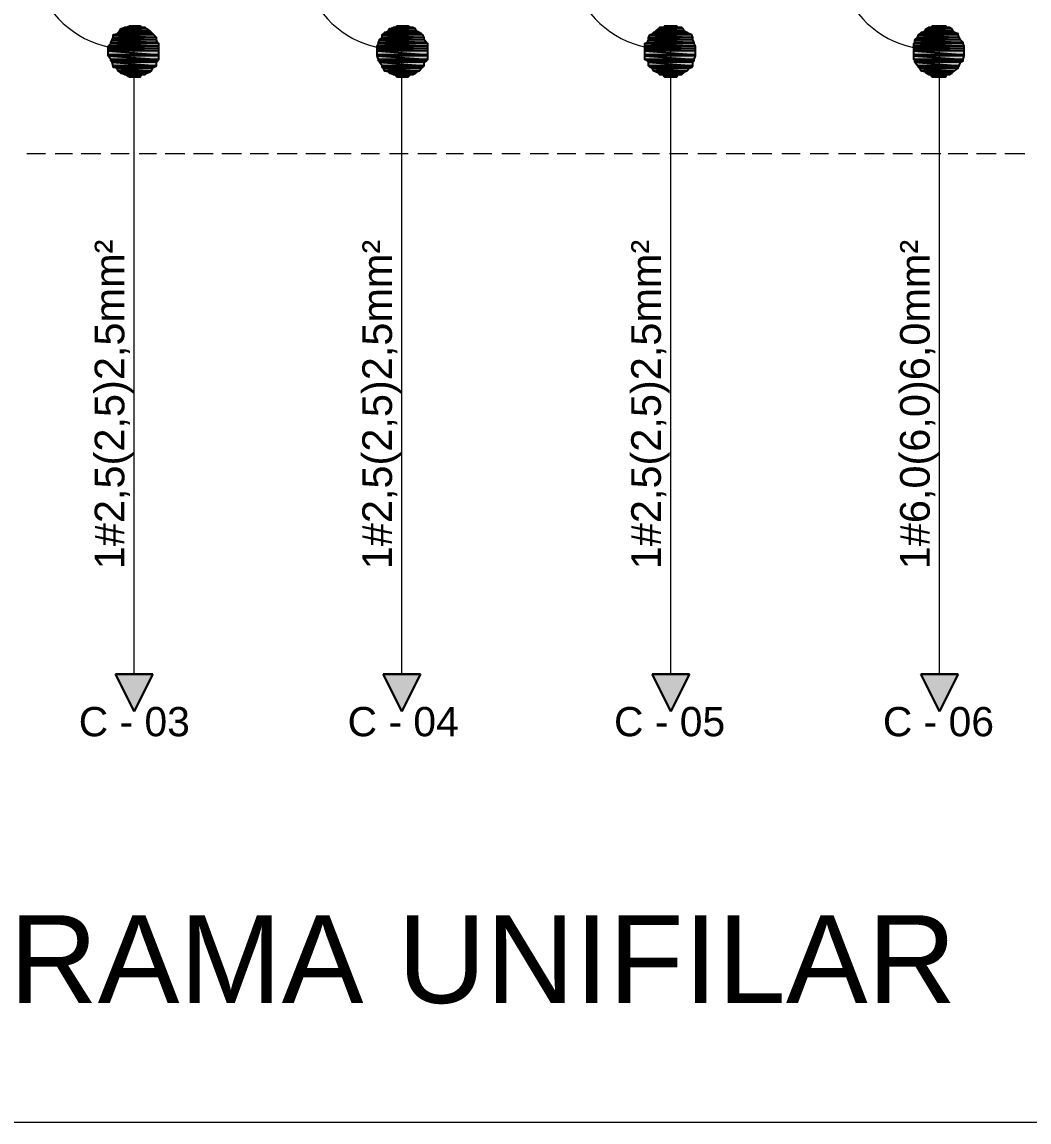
# Model space of a CAD drawing. Header units: millimetres. Extents: x 40 to 176, y -32 to 59.
# Drawn here: x 162.088 to 164.789, y 46.743 to 49.692 of the extents above; entities that cross this region are included whole.
import ezdxf

# ---------------------------------------------------------------- set-up
doc = ezdxf.new("R2010")
doc.units = ezdxf.units.MM
doc.layers.add('13 - Diagrama unifilar', color=7, linetype='Continuous', lineweight=30)
doc.styles.add('Arial0', font='arial.ttf', dxfattribs={"height": 3.14658})

msp = doc.modelspace()

# ---------------------------------------------------------------- hatches: boundary and pattern name
at = {"layer": '13 - Diagrama unifilar', "true_color": 0x000007}
h = msp.add_hatch(color=7, dxfattribs=at)
h.paths.add_polyline_path([(162.4355, 49.6636), (162.3462, 49.6636), (162.4388, 49.6603)])
h.paths.add_polyline_path([(162.3462, 49.6636), (162.4388, 49.6603), (162.3428, 49.6603)])
h = msp.add_hatch(color=7, dxfattribs=at)
h.paths.add_polyline_path([(162.4322, 49.6669), (162.3495, 49.6669), (162.4355, 49.6636)])
h.paths.add_polyline_path([(162.3495, 49.6669), (162.4355, 49.6636), (162.3462, 49.6636)])
h = msp.add_hatch(color=7, dxfattribs=at)
h.paths.add_polyline_path([(162.4222, 49.6735), (162.3528, 49.6735), (162.4322, 49.6669)])
h.paths.add_polyline_path([(162.3528, 49.6735), (162.4322, 49.6669), (162.3495, 49.6669)])
h = msp.add_hatch(color=7, dxfattribs=at)
h.paths.add_polyline_path([(162.4189, 49.6768), (162.3627, 49.6768), (162.4222, 49.6735)])
h.paths.add_polyline_path([(162.3627, 49.6768), (162.4222, 49.6735), (162.3528, 49.6735)])
h = msp.add_hatch(color=7, dxfattribs=at)
h.paths.add_polyline_path([(162.4057, 49.6801), (162.3759, 49.6801), (162.409, 49.6768)])
h.paths.add_polyline_path([(162.3759, 49.6801), (162.409, 49.6768), (162.366, 49.6768)])
h = msp.add_hatch(color=7, dxfattribs=at)
h.paths.add_polyline_path([(163.1533, 49.6636), (163.0607, 49.6636), (163.1599, 49.6603)])
h.paths.add_polyline_path([(163.0607, 49.6636), (163.1599, 49.6603), (163.0574, 49.6603)])
h = msp.add_hatch(color=7, dxfattribs=at)
h.paths.add_polyline_path([(163.1467, 49.6669), (163.0706, 49.6669), (163.1533, 49.6636)])
h.paths.add_polyline_path([(163.0706, 49.6669), (163.1533, 49.6636), (163.0607, 49.6636)])
h = msp.add_hatch(color=7, dxfattribs=at)
h.paths.add_polyline_path([(163.1434, 49.6735), (163.0739, 49.6735), (163.1467, 49.6669)])
h.paths.add_polyline_path([(163.0739, 49.6735), (163.1467, 49.6669), (163.0706, 49.6669)])
h = msp.add_hatch(color=7, dxfattribs=at)
h.paths.add_polyline_path([(163.1368, 49.6768), (163.0838, 49.6768), (163.1434, 49.6735)])
h.paths.add_polyline_path([(163.0838, 49.6768), (163.1434, 49.6735), (163.0739, 49.6735)])
h = msp.add_hatch(color=7, dxfattribs=at)
h.paths.add_polyline_path([(163.1235, 49.6801), (163.0938, 49.6801), (163.1301, 49.6768)])
h.paths.add_polyline_path([(163.0938, 49.6801), (163.1301, 49.6768), (163.0871, 49.6768)])
h = msp.add_hatch(color=7, dxfattribs=at)
h.paths.add_polyline_path([(163.8711, 49.6636), (163.7818, 49.6636), (163.8777, 49.6603)])
h.paths.add_polyline_path([(163.7818, 49.6636), (163.8777, 49.6603), (163.7785, 49.6603)])
h = msp.add_hatch(color=7, dxfattribs=at)
h.paths.add_polyline_path([(163.8645, 49.6669), (163.7884, 49.6669), (163.8711, 49.6636)])
h.paths.add_polyline_path([(163.7884, 49.6669), (163.8711, 49.6636), (163.7818, 49.6636)])
h = msp.add_hatch(color=7, dxfattribs=at)
h.paths.add_polyline_path([(163.8612, 49.6735), (163.795, 49.6735), (163.8645, 49.6669)])
h.paths.add_polyline_path([(163.795, 49.6735), (163.8645, 49.6669), (163.7884, 49.6669)])
h = msp.add_hatch(color=7, dxfattribs=at)
h.paths.add_polyline_path([(163.8579, 49.6768), (163.7984, 49.6768), (163.8612, 49.6735)])
h.paths.add_polyline_path([(163.7984, 49.6768), (163.8612, 49.6735), (163.795, 49.6735)])
h = msp.add_hatch(color=7, dxfattribs=at)
h.paths.add_polyline_path([(163.8447, 49.6801), (163.8116, 49.6801), (163.848, 49.6768)])
h.paths.add_polyline_path([(163.8116, 49.6801), (163.848, 49.6768), (163.8083, 49.6768)])
h = msp.add_hatch(color=7, dxfattribs=at)
h.paths.add_polyline_path([(164.589, 49.6636), (164.4996, 49.6636), (164.5989, 49.6603)])
h.paths.add_polyline_path([(164.4996, 49.6636), (164.5989, 49.6603), (164.4963, 49.6603)])
h = msp.add_hatch(color=7, dxfattribs=at)
h.paths.add_polyline_path([(164.5857, 49.6669), (164.5096, 49.6669), (164.589, 49.6636)])
h.paths.add_polyline_path([(164.5096, 49.6669), (164.589, 49.6636), (164.4996, 49.6636)])
h = msp.add_hatch(color=7, dxfattribs=at)
h.paths.add_polyline_path([(164.5823, 49.6735), (164.5129, 49.6735), (164.5857, 49.6669)])
h.paths.add_polyline_path([(164.5129, 49.6735), (164.5857, 49.6669), (164.5096, 49.6669)])
h = msp.add_hatch(color=7, dxfattribs=at)
h.paths.add_polyline_path([(164.5757, 49.6768), (164.5195, 49.6768), (164.5823, 49.6735)])
h.paths.add_polyline_path([(164.5195, 49.6768), (164.5823, 49.6735), (164.5129, 49.6735)])
h = msp.add_hatch(color=7, dxfattribs=at)
h.paths.add_polyline_path([(164.5658, 49.6801), (164.5294, 49.6801), (164.5691, 49.6768)])
h.paths.add_polyline_path([(164.5294, 49.6801), (164.5691, 49.6768), (164.5261, 49.6768)])
h = msp.add_hatch(color=7, dxfattribs=at)
h.paths.add_polyline_path([(162.4553, 49.6338), (162.3263, 49.6338), (162.4553, 49.6272)])
h.paths.add_polyline_path([(162.3263, 49.6338), (162.4553, 49.6272), (162.3197, 49.6272)])
h = msp.add_hatch(color=7, dxfattribs=at)
h.paths.add_polyline_path([(162.4487, 49.6437), (162.3296, 49.6437), (162.452, 49.6371)])
h.paths.add_polyline_path([(162.3296, 49.6437), (162.452, 49.6371), (162.3263, 49.6371)])
h = msp.add_hatch(color=7, dxfattribs=at)
h.paths.add_polyline_path([(162.452, 49.6371), (162.3263, 49.6371), (162.4553, 49.6338)])
h.paths.add_polyline_path([(162.3263, 49.6371), (162.4553, 49.6338), (162.3263, 49.6338)])
h = msp.add_hatch(color=7, dxfattribs=at)
h.paths.add_polyline_path([(162.4487, 49.6503), (162.3329, 49.6503), (162.4487, 49.6437)])
h.paths.add_polyline_path([(162.3329, 49.6503), (162.4487, 49.6437), (162.3296, 49.6437)])
h = msp.add_hatch(color=7, dxfattribs=at)
h.paths.add_polyline_path([(162.4388, 49.6603), (162.3428, 49.6603), (162.4421, 49.657)])
h.paths.add_polyline_path([(162.3428, 49.6603), (162.4421, 49.657), (162.3329, 49.657)])
h = msp.add_hatch(color=7, dxfattribs=at)
h.paths.add_polyline_path([(162.4421, 49.657), (162.3329, 49.657), (162.4487, 49.6503)])
h.paths.add_polyline_path([(162.3329, 49.657), (162.4487, 49.6503), (162.3329, 49.6503)])
h = msp.add_hatch(color=7, dxfattribs=at)
h.paths.add_polyline_path([(163.1765, 49.6338), (163.0441, 49.6338), (163.1765, 49.6272)])
h.paths.add_polyline_path([(163.0441, 49.6338), (163.1765, 49.6272), (163.0408, 49.6272)])
h = msp.add_hatch(color=7, dxfattribs=at)
h.paths.add_polyline_path([(163.1665, 49.6437), (163.0474, 49.6437), (163.1731, 49.6371)])
h.paths.add_polyline_path([(163.0474, 49.6437), (163.1731, 49.6371), (163.0441, 49.6371)])
h = msp.add_hatch(color=7, dxfattribs=at)
h.paths.add_polyline_path([(163.1731, 49.6371), (163.0441, 49.6371), (163.1765, 49.6338)])
h.paths.add_polyline_path([(163.0441, 49.6371), (163.1765, 49.6338), (163.0441, 49.6338)])
h = msp.add_hatch(color=7, dxfattribs=at)
h.paths.add_polyline_path([(163.1665, 49.6503), (163.0541, 49.6503), (163.1665, 49.6437)])
h.paths.add_polyline_path([(163.0541, 49.6503), (163.1665, 49.6437), (163.0474, 49.6437)])
h = msp.add_hatch(color=7, dxfattribs=at)
h.paths.add_polyline_path([(163.1599, 49.6603), (163.0574, 49.6603), (163.1632, 49.657)])
h.paths.add_polyline_path([(163.0574, 49.6603), (163.1632, 49.657), (163.0541, 49.657)])
h = msp.add_hatch(color=7, dxfattribs=at)
h.paths.add_polyline_path([(163.1632, 49.657), (163.0541, 49.657), (163.1665, 49.6503)])
h.paths.add_polyline_path([(163.0541, 49.657), (163.1665, 49.6503), (163.0541, 49.6503)])
h = msp.add_hatch(color=7, dxfattribs=at)
h.paths.add_polyline_path([(163.891, 49.6371), (163.7653, 49.6371), (163.891, 49.6338)])
h.paths.add_polyline_path([(163.7653, 49.6371), (163.891, 49.6338), (163.7587, 49.6338)])
h = msp.add_hatch(color=7, dxfattribs=at)
h.paths.add_polyline_path([(163.891, 49.6338), (163.7587, 49.6338), (163.8943, 49.6272)])
h.paths.add_polyline_path([(163.7587, 49.6338), (163.8943, 49.6272), (163.7587, 49.6272)])
h = msp.add_hatch(color=7, dxfattribs=at)
h.paths.add_polyline_path([(163.8877, 49.6437), (163.7686, 49.6437), (163.891, 49.6371)])
h.paths.add_polyline_path([(163.7686, 49.6437), (163.891, 49.6371), (163.7653, 49.6371)])
h = msp.add_hatch(color=7, dxfattribs=at)
h.paths.add_polyline_path([(163.8844, 49.657), (163.7719, 49.657), (163.8877, 49.6503)])
h.paths.add_polyline_path([(163.7719, 49.657), (163.8877, 49.6503), (163.7686, 49.6503)])
h = msp.add_hatch(color=7, dxfattribs=at)
h.paths.add_polyline_path([(163.8877, 49.6503), (163.7686, 49.6503), (163.8877, 49.6437)])
h.paths.add_polyline_path([(163.7686, 49.6503), (163.8877, 49.6437), (163.7686, 49.6437)])
h = msp.add_hatch(color=7, dxfattribs=at)
h.paths.add_polyline_path([(163.8777, 49.6603), (163.7785, 49.6603), (163.8844, 49.657)])
h.paths.add_polyline_path([(163.7785, 49.6603), (163.8844, 49.657), (163.7719, 49.657)])
h = msp.add_hatch(color=7, dxfattribs=at)
h.paths.add_polyline_path([(164.6121, 49.6371), (164.4831, 49.6371), (164.6121, 49.6338)])
h.paths.add_polyline_path([(164.4831, 49.6371), (164.6121, 49.6338), (164.4798, 49.6338)])
h = msp.add_hatch(color=7, dxfattribs=at)
h.paths.add_polyline_path([(164.6121, 49.6338), (164.4798, 49.6338), (164.6154, 49.6272)])
h.paths.add_polyline_path([(164.4798, 49.6338), (164.6154, 49.6272), (164.4798, 49.6272)])
h = msp.add_hatch(color=7, dxfattribs=at)
h.paths.add_polyline_path([(164.6022, 49.6503), (164.4897, 49.6503), (164.6055, 49.6437)])
h.paths.add_polyline_path([(164.4897, 49.6503), (164.6055, 49.6437), (164.4831, 49.6437)])
h = msp.add_hatch(color=7, dxfattribs=at)
h.paths.add_polyline_path([(164.6055, 49.6437), (164.4831, 49.6437), (164.6121, 49.6371)])
h.paths.add_polyline_path([(164.4831, 49.6437), (164.6121, 49.6371), (164.4831, 49.6371)])
h = msp.add_hatch(color=7, dxfattribs=at)
h.paths.add_polyline_path([(164.5989, 49.657), (164.493, 49.657), (164.6022, 49.6503)])
h.paths.add_polyline_path([(164.493, 49.657), (164.6022, 49.6503), (164.4897, 49.6503)])
h = msp.add_hatch(color=7, dxfattribs=at)
h.paths.add_polyline_path([(164.5989, 49.6603), (164.4963, 49.6603), (164.5989, 49.657)])
h.paths.add_polyline_path([(164.4963, 49.6603), (164.5989, 49.657), (164.493, 49.657)])
h = msp.add_hatch(color=7, dxfattribs=at)
h.paths.add_polyline_path([(162.4553, 49.6272), (162.3197, 49.6272), (162.4553, 49.6206)])
h.paths.add_polyline_path([(162.3197, 49.6272), (162.4553, 49.6206), (162.3197, 49.6206)])
h = msp.add_hatch(color=7, dxfattribs=at)
h.paths.add_polyline_path([(162.4553, 49.6206), (162.3197, 49.6206), (162.4553, 49.614)])
h.paths.add_polyline_path([(162.3197, 49.6206), (162.4553, 49.614), (162.3197, 49.614)])
h = msp.add_hatch(color=7, dxfattribs=at)
h.paths.add_polyline_path([(162.4553, 49.614), (162.3197, 49.614), (162.4553, 49.604)])
h.paths.add_polyline_path([(162.3197, 49.614), (162.4553, 49.604), (162.3197, 49.604)])
h = msp.add_hatch(color=7, dxfattribs=at)
h.paths.add_polyline_path([(162.4553, 49.604), (162.3197, 49.604), (162.4553, 49.6007)])
h.paths.add_polyline_path([(162.3197, 49.604), (162.4553, 49.6007), (162.3197, 49.6007)])
h = msp.add_hatch(color=7, dxfattribs=at)
h.paths.add_polyline_path([(163.1765, 49.6272), (163.0408, 49.6272), (163.1765, 49.6206)])
h.paths.add_polyline_path([(163.0408, 49.6272), (163.1765, 49.6206), (163.0408, 49.6206)])
h = msp.add_hatch(color=7, dxfattribs=at)
h.paths.add_polyline_path([(163.1765, 49.6206), (163.0408, 49.6206), (163.1765, 49.614)])
h.paths.add_polyline_path([(163.0408, 49.6206), (163.1765, 49.614), (163.0408, 49.614)])
h = msp.add_hatch(color=7, dxfattribs=at)
h.paths.add_polyline_path([(163.1765, 49.614), (163.0408, 49.614), (163.1765, 49.604)])
h.paths.add_polyline_path([(163.0408, 49.614), (163.1765, 49.604), (163.0408, 49.604)])
h = msp.add_hatch(color=7, dxfattribs=at)
h.paths.add_polyline_path([(163.1765, 49.604), (163.0408, 49.604), (163.1765, 49.6007)])
h.paths.add_polyline_path([(163.0408, 49.604), (163.1765, 49.6007), (163.0408, 49.6007)])
h = msp.add_hatch(color=7, dxfattribs=at)
h.paths.add_polyline_path([(163.8943, 49.6272), (163.7587, 49.6272), (163.8943, 49.6206)])
h.paths.add_polyline_path([(163.7587, 49.6272), (163.8943, 49.6206), (163.7587, 49.6206)])
h = msp.add_hatch(color=7, dxfattribs=at)
h.paths.add_polyline_path([(163.8943, 49.6206), (163.7587, 49.6206), (163.8943, 49.614)])
h.paths.add_polyline_path([(163.7587, 49.6206), (163.8943, 49.614), (163.7587, 49.614)])
h = msp.add_hatch(color=7, dxfattribs=at)
h.paths.add_polyline_path([(163.8943, 49.614), (163.7587, 49.614), (163.8943, 49.604)])
h.paths.add_polyline_path([(163.7587, 49.614), (163.8943, 49.604), (163.7587, 49.604)])
h = msp.add_hatch(color=7, dxfattribs=at)
h.paths.add_polyline_path([(163.8943, 49.604), (163.7587, 49.604), (163.8943, 49.6007)])
h.paths.add_polyline_path([(163.7587, 49.604), (163.8943, 49.6007), (163.7587, 49.6007)])
h = msp.add_hatch(color=7, dxfattribs=at)
h.paths.add_polyline_path([(164.6154, 49.6272), (164.4798, 49.6272), (164.6154, 49.6206)])
h.paths.add_polyline_path([(164.4798, 49.6272), (164.6154, 49.6206), (164.4798, 49.6206)])
h = msp.add_hatch(color=7, dxfattribs=at)
h.paths.add_polyline_path([(164.6154, 49.6206), (164.4798, 49.6206), (164.6154, 49.614)])
h.paths.add_polyline_path([(164.4798, 49.6206), (164.6154, 49.614), (164.4798, 49.614)])
h = msp.add_hatch(color=7, dxfattribs=at)
h.paths.add_polyline_path([(164.6154, 49.614), (164.4798, 49.614), (164.6154, 49.604)])
h.paths.add_polyline_path([(164.4798, 49.614), (164.6154, 49.604), (164.4798, 49.604)])
h = msp.add_hatch(color=7, dxfattribs=at)
h.paths.add_polyline_path([(164.6154, 49.604), (164.4798, 49.604), (164.6154, 49.6007)])
h.paths.add_polyline_path([(164.4798, 49.604), (164.6154, 49.6007), (164.4798, 49.6007)])
h = msp.add_hatch(color=7, dxfattribs=at)
h.paths.add_polyline_path([(162.4553, 49.6007), (162.3197, 49.6007), (162.4553, 49.5908)])
h.paths.add_polyline_path([(162.3197, 49.6007), (162.4553, 49.5908), (162.3263, 49.5908)])
h = msp.add_hatch(color=7, dxfattribs=at)
h.paths.add_polyline_path([(162.4553, 49.5908), (162.3263, 49.5908), (162.452, 49.5875)])
h.paths.add_polyline_path([(162.3263, 49.5908), (162.452, 49.5875), (162.3263, 49.5875)])
h = msp.add_hatch(color=7, dxfattribs=at)
h.paths.add_polyline_path([(162.452, 49.5875), (162.3263, 49.5875), (162.4487, 49.5842)])
h.paths.add_polyline_path([(162.3263, 49.5875), (162.4487, 49.5842), (162.3296, 49.5842)])
h = msp.add_hatch(color=7, dxfattribs=at)
h.paths.add_polyline_path([(162.4487, 49.5842), (162.3296, 49.5842), (162.4487, 49.5743)])
h.paths.add_polyline_path([(162.3296, 49.5842), (162.4487, 49.5743), (162.3329, 49.5743)])
h = msp.add_hatch(color=7, dxfattribs=at)
h.paths.add_polyline_path([(162.4487, 49.5743), (162.3329, 49.5743), (162.4421, 49.5709)])
h.paths.add_polyline_path([(162.3329, 49.5743), (162.4421, 49.5709), (162.3329, 49.5709)])
h = msp.add_hatch(color=7, dxfattribs=at)
h.paths.add_polyline_path([(163.1765, 49.6007), (163.0408, 49.6007), (163.1765, 49.5908)])
h.paths.add_polyline_path([(163.0408, 49.6007), (163.1765, 49.5908), (163.0441, 49.5908)])
h = msp.add_hatch(color=7, dxfattribs=at)
h.paths.add_polyline_path([(163.1765, 49.5908), (163.0441, 49.5908), (163.1731, 49.5875)])
h.paths.add_polyline_path([(163.0441, 49.5908), (163.1731, 49.5875), (163.0441, 49.5875)])
h = msp.add_hatch(color=7, dxfattribs=at)
h.paths.add_polyline_path([(163.1731, 49.5875), (163.0441, 49.5875), (163.1665, 49.5842)])
h.paths.add_polyline_path([(163.0441, 49.5875), (163.1665, 49.5842), (163.0474, 49.5842)])
h = msp.add_hatch(color=7, dxfattribs=at)
h.paths.add_polyline_path([(163.1665, 49.5842), (163.0474, 49.5842), (163.1665, 49.5743)])
h.paths.add_polyline_path([(163.0474, 49.5842), (163.1665, 49.5743), (163.0541, 49.5743)])
h = msp.add_hatch(color=7, dxfattribs=at)
h.paths.add_polyline_path([(163.1665, 49.5743), (163.0541, 49.5743), (163.1632, 49.5709)])
h.paths.add_polyline_path([(163.0541, 49.5743), (163.1632, 49.5709), (163.0541, 49.5709)])
h = msp.add_hatch(color=7, dxfattribs=at)
h.paths.add_polyline_path([(163.8943, 49.6007), (163.7587, 49.6007), (163.891, 49.5908)])
h.paths.add_polyline_path([(163.7587, 49.6007), (163.891, 49.5908), (163.7587, 49.5908)])
h = msp.add_hatch(color=7, dxfattribs=at)
h.paths.add_polyline_path([(163.891, 49.5908), (163.7587, 49.5908), (163.891, 49.5875)])
h.paths.add_polyline_path([(163.7587, 49.5908), (163.891, 49.5875), (163.7653, 49.5875)])
h = msp.add_hatch(color=7, dxfattribs=at)
h.paths.add_polyline_path([(163.891, 49.5875), (163.7653, 49.5875), (163.8877, 49.5842)])
h.paths.add_polyline_path([(163.7653, 49.5875), (163.8877, 49.5842), (163.7686, 49.5842)])
h = msp.add_hatch(color=7, dxfattribs=at)
h.paths.add_polyline_path([(163.8877, 49.5842), (163.7686, 49.5842), (163.8877, 49.5743)])
h.paths.add_polyline_path([(163.7686, 49.5842), (163.8877, 49.5743), (163.7686, 49.5743)])
h = msp.add_hatch(color=7, dxfattribs=at)
h.paths.add_polyline_path([(163.8877, 49.5743), (163.7686, 49.5743), (163.8844, 49.5709)])
h.paths.add_polyline_path([(163.7686, 49.5743), (163.8844, 49.5709), (163.7719, 49.5709)])
h = msp.add_hatch(color=7, dxfattribs=at)
h.paths.add_polyline_path([(164.6154, 49.6007), (164.4798, 49.6007), (164.6121, 49.5908)])
h.paths.add_polyline_path([(164.4798, 49.6007), (164.6121, 49.5908), (164.4798, 49.5908)])
h = msp.add_hatch(color=7, dxfattribs=at)
h.paths.add_polyline_path([(164.6121, 49.5908), (164.4798, 49.5908), (164.6121, 49.5875)])
h.paths.add_polyline_path([(164.4798, 49.5908), (164.6121, 49.5875), (164.4831, 49.5875)])
h = msp.add_hatch(color=7, dxfattribs=at)
h.paths.add_polyline_path([(164.6121, 49.5875), (164.4831, 49.5875), (164.6055, 49.5842)])
h.paths.add_polyline_path([(164.4831, 49.5875), (164.6055, 49.5842), (164.4831, 49.5842)])
h = msp.add_hatch(color=7, dxfattribs=at)
h.paths.add_polyline_path([(164.6055, 49.5842), (164.4831, 49.5842), (164.6022, 49.5743)])
h.paths.add_polyline_path([(164.4831, 49.5842), (164.6022, 49.5743), (164.4897, 49.5743)])
h = msp.add_hatch(color=7, dxfattribs=at)
h.paths.add_polyline_path([(164.6022, 49.5743), (164.4897, 49.5743), (164.5989, 49.5709)])
h.paths.add_polyline_path([(164.4897, 49.5743), (164.5989, 49.5709), (164.493, 49.5709)])
h = msp.add_hatch(color=7, dxfattribs=at)
h.paths.add_polyline_path([(162.4421, 49.5709), (162.3329, 49.5709), (162.4388, 49.5676)])
h.paths.add_polyline_path([(162.3329, 49.5709), (162.4388, 49.5676), (162.3428, 49.5676)])
h = msp.add_hatch(color=7, dxfattribs=at)
h.paths.add_polyline_path([(162.4388, 49.5676), (162.3428, 49.5676), (162.4355, 49.561)])
h.paths.add_polyline_path([(162.3428, 49.5676), (162.4355, 49.561), (162.3462, 49.561)])
h = msp.add_hatch(color=7, dxfattribs=at)
h.paths.add_polyline_path([(162.4355, 49.561), (162.3462, 49.561), (162.4322, 49.5577)])
h.paths.add_polyline_path([(162.3462, 49.561), (162.4322, 49.5577), (162.3495, 49.5577)])
h = msp.add_hatch(color=7, dxfattribs=at)
h.paths.add_polyline_path([(162.4322, 49.5577), (162.3495, 49.5577), (162.4222, 49.5544)])
h.paths.add_polyline_path([(162.3495, 49.5577), (162.4222, 49.5544), (162.3528, 49.5544)])
h = msp.add_hatch(color=7, dxfattribs=at)
h.paths.add_polyline_path([(162.4222, 49.5544), (162.3528, 49.5544), (162.4189, 49.5511)])
h.paths.add_polyline_path([(162.3528, 49.5544), (162.4189, 49.5511), (162.3627, 49.5511)])
h = msp.add_hatch(color=7, dxfattribs=at)
h.paths.add_polyline_path([(162.409, 49.5511), (162.366, 49.5511), (162.4057, 49.5445)])
h.paths.add_polyline_path([(162.366, 49.5511), (162.4057, 49.5445), (162.3759, 49.5445)])
h = msp.add_hatch(color=7, dxfattribs=at)
h.paths.add_polyline_path([(163.1632, 49.5709), (163.0541, 49.5709), (163.1599, 49.5676)])
h.paths.add_polyline_path([(163.0541, 49.5709), (163.1599, 49.5676), (163.0574, 49.5676)])
h = msp.add_hatch(color=7, dxfattribs=at)
h.paths.add_polyline_path([(163.1599, 49.5676), (163.0574, 49.5676), (163.1533, 49.561)])
h.paths.add_polyline_path([(163.0574, 49.5676), (163.1533, 49.561), (163.0607, 49.561)])
h = msp.add_hatch(color=7, dxfattribs=at)
h.paths.add_polyline_path([(163.1533, 49.561), (163.0607, 49.561), (163.1467, 49.5577)])
h.paths.add_polyline_path([(163.0607, 49.561), (163.1467, 49.5577), (163.0706, 49.5577)])
h = msp.add_hatch(color=7, dxfattribs=at)
h.paths.add_polyline_path([(163.1467, 49.5577), (163.0706, 49.5577), (163.1434, 49.5544)])
h.paths.add_polyline_path([(163.0706, 49.5577), (163.1434, 49.5544), (163.0739, 49.5544)])
h = msp.add_hatch(color=7, dxfattribs=at)
h.paths.add_polyline_path([(163.1434, 49.5544), (163.0739, 49.5544), (163.1368, 49.5511)])
h.paths.add_polyline_path([(163.0739, 49.5544), (163.1368, 49.5511), (163.0838, 49.5511)])
h = msp.add_hatch(color=7, dxfattribs=at)
h.paths.add_polyline_path([(163.1301, 49.5511), (163.0871, 49.5511), (163.1235, 49.5445)])
h.paths.add_polyline_path([(163.0871, 49.5511), (163.1235, 49.5445), (163.0938, 49.5445)])
h = msp.add_hatch(color=7, dxfattribs=at)
h.paths.add_polyline_path([(163.8844, 49.5709), (163.7719, 49.5709), (163.8777, 49.5676)])
h.paths.add_polyline_path([(163.7719, 49.5709), (163.8777, 49.5676), (163.7785, 49.5676)])
h = msp.add_hatch(color=7, dxfattribs=at)
h.paths.add_polyline_path([(163.8777, 49.5676), (163.7785, 49.5676), (163.8711, 49.561)])
h.paths.add_polyline_path([(163.7785, 49.5676), (163.8711, 49.561), (163.7818, 49.561)])
h = msp.add_hatch(color=7, dxfattribs=at)
h.paths.add_polyline_path([(163.8711, 49.561), (163.7818, 49.561), (163.8645, 49.5577)])
h.paths.add_polyline_path([(163.7818, 49.561), (163.8645, 49.5577), (163.7884, 49.5577)])
h = msp.add_hatch(color=7, dxfattribs=at)
h.paths.add_polyline_path([(163.8645, 49.5577), (163.7884, 49.5577), (163.8612, 49.5544)])
h.paths.add_polyline_path([(163.7884, 49.5577), (163.8612, 49.5544), (163.795, 49.5544)])
h = msp.add_hatch(color=7, dxfattribs=at)
h.paths.add_polyline_path([(163.8612, 49.5544), (163.795, 49.5544), (163.8579, 49.5511)])
h.paths.add_polyline_path([(163.795, 49.5544), (163.8579, 49.5511), (163.7984, 49.5511)])
h = msp.add_hatch(color=7, dxfattribs=at)
h.paths.add_polyline_path([(163.848, 49.5511), (163.8083, 49.5511), (163.8447, 49.5445)])
h.paths.add_polyline_path([(163.8083, 49.5511), (163.8447, 49.5445), (163.8116, 49.5445)])
h = msp.add_hatch(color=7, dxfattribs=at)
h.paths.add_polyline_path([(164.5989, 49.5709), (164.493, 49.5709), (164.5989, 49.5676)])
h.paths.add_polyline_path([(164.493, 49.5709), (164.5989, 49.5676), (164.4963, 49.5676)])
h = msp.add_hatch(color=7, dxfattribs=at)
h.paths.add_polyline_path([(164.5989, 49.5676), (164.4963, 49.5676), (164.589, 49.561)])
h.paths.add_polyline_path([(164.4963, 49.5676), (164.589, 49.561), (164.4996, 49.561)])
h = msp.add_hatch(color=7, dxfattribs=at)
h.paths.add_polyline_path([(164.589, 49.561), (164.4996, 49.561), (164.5857, 49.5577)])
h.paths.add_polyline_path([(164.4996, 49.561), (164.5857, 49.5577), (164.5096, 49.5577)])
h = msp.add_hatch(color=7, dxfattribs=at)
h.paths.add_polyline_path([(164.5857, 49.5577), (164.5096, 49.5577), (164.5823, 49.5544)])
h.paths.add_polyline_path([(164.5096, 49.5577), (164.5823, 49.5544), (164.5129, 49.5544)])
h = msp.add_hatch(color=7, dxfattribs=at)
h.paths.add_polyline_path([(164.5823, 49.5544), (164.5129, 49.5544), (164.5757, 49.5511)])
h.paths.add_polyline_path([(164.5129, 49.5544), (164.5757, 49.5511), (164.5195, 49.5511)])
h = msp.add_hatch(color=7, dxfattribs=at)
h.paths.add_polyline_path([(164.5691, 49.5511), (164.5261, 49.5511), (164.5658, 49.5445)])
h.paths.add_polyline_path([(164.5261, 49.5511), (164.5658, 49.5445), (164.5294, 49.5445)])
at = {"layer": '13 - Diagrama unifilar'}
h = msp.add_hatch(color=256, dxfattribs=at)
h.dxf.hatch_style = 1
h.paths.add_polyline_path([(162.4392, 47.9434), (162.3392, 47.9434), (162.3892, 47.8434)])
h = msp.add_hatch(color=256, dxfattribs=at)
h.dxf.hatch_style = 1
h.paths.add_polyline_path([(163.157, 47.9434), (163.057, 47.9434), (163.107, 47.8434)])
h = msp.add_hatch(color=256, dxfattribs=at)
h.dxf.hatch_style = 1
h.paths.add_polyline_path([(163.8781, 47.9434), (163.7781, 47.9434), (163.8281, 47.8434)])
h = msp.add_hatch(color=256, dxfattribs=at)
h.dxf.hatch_style = 1
h.paths.add_polyline_path([(164.5993, 47.9434), (164.4993, 47.9434), (164.5493, 47.8434)])

# ---------------------------------------------------------------- linework, layer by layer
for p, q in [((162.4392, 47.9434), (162.3392, 47.9434)), ((162.3892, 47.8434), (162.3392, 47.9434)), ((162.3892, 47.8434), (162.4392, 47.9434)), ((163.157, 47.9434), (163.057, 47.9434)), ((163.107, 47.8434), (163.057, 47.9434)), ((163.107, 47.8434), (163.157, 47.9434)), ((163.8781, 47.9434), (163.7781, 47.9434)), ((163.8281, 47.8434), (163.7781, 47.9434)), ((163.8281, 47.8434), (163.8781, 47.9434)), ((164.5993, 47.9434), (164.4993, 47.9434)), ((164.5493, 47.8434), (164.4993, 47.9434)), ((164.5493, 47.8434), (164.5993, 47.9434))]:
    msp.add_line(p, q, dxfattribs=at)
at = {"layer": '13 - Diagrama unifilar', "color": 7, "linetype": 'Continuous', "lineweight": -2, "true_color": 0x000007}
for points in [[(162.3462, 49.6636), (162.4388, 49.6603), (162.3428, 49.6603)], [(162.3495, 49.6669), (162.4355, 49.6636), (162.3462, 49.6636)], [(162.4355, 49.6636), (162.3462, 49.6636), (162.4388, 49.6603)], [(162.3528, 49.6735), (162.4322, 49.6669), (162.3495, 49.6669)], [(162.4322, 49.6669), (162.3495, 49.6669), (162.4355, 49.6636)], [(162.3627, 49.6768), (162.4222, 49.6735), (162.3528, 49.6735)], [(162.4222, 49.6735), (162.3528, 49.6735), (162.4322, 49.6669)], [(162.366, 49.6768), (162.4189, 49.6768), (162.3627, 49.6768)], [(162.4189, 49.6768), (162.3627, 49.6768), (162.4222, 49.6735)], [(162.3759, 49.6801), (162.409, 49.6768), (162.366, 49.6768)], [(162.409, 49.6768), (162.366, 49.6768), (162.4189, 49.6768)], [(162.3792, 49.6801), (162.4057, 49.6801), (162.3759, 49.6801)], [(162.4057, 49.6801), (162.3759, 49.6801), (162.409, 49.6768)], [(162.3925, 49.6801), (162.3958, 49.6801), (162.3792, 49.6801)], [(162.3958, 49.6801), (162.3792, 49.6801), (162.4057, 49.6801)], [(163.0607, 49.6636), (163.1599, 49.6603), (163.0574, 49.6603)], [(163.0706, 49.6669), (163.1533, 49.6636), (163.0607, 49.6636)], [(163.1533, 49.6636), (163.0607, 49.6636), (163.1599, 49.6603)], [(163.0739, 49.6735), (163.1467, 49.6669), (163.0706, 49.6669)], [(163.1467, 49.6669), (163.0706, 49.6669), (163.1533, 49.6636)], [(163.0838, 49.6768), (163.1434, 49.6735), (163.0739, 49.6735)], [(163.1434, 49.6735), (163.0739, 49.6735), (163.1467, 49.6669)], [(163.0871, 49.6768), (163.1368, 49.6768), (163.0838, 49.6768)], [(163.1368, 49.6768), (163.0838, 49.6768), (163.1434, 49.6735)], [(163.0938, 49.6801), (163.1301, 49.6768), (163.0871, 49.6768)], [(163.1301, 49.6768), (163.0871, 49.6768), (163.1368, 49.6768)], [(163.1004, 49.6801), (163.1235, 49.6801), (163.0938, 49.6801)], [(163.1235, 49.6801), (163.0938, 49.6801), (163.1301, 49.6768)], [(163.1136, 49.6801), (163.1169, 49.6801), (163.1004, 49.6801)], [(163.1169, 49.6801), (163.1004, 49.6801), (163.1235, 49.6801)], [(163.7818, 49.6636), (163.8777, 49.6603), (163.7785, 49.6603)], [(163.7884, 49.6669), (163.8711, 49.6636), (163.7818, 49.6636)], [(163.8711, 49.6636), (163.7818, 49.6636), (163.8777, 49.6603)], [(163.795, 49.6735), (163.8645, 49.6669), (163.7884, 49.6669)], [(163.8645, 49.6669), (163.7884, 49.6669), (163.8711, 49.6636)], [(163.7984, 49.6768), (163.8612, 49.6735), (163.795, 49.6735)], [(163.8612, 49.6735), (163.795, 49.6735), (163.8645, 49.6669)], [(163.8083, 49.6768), (163.8579, 49.6768), (163.7984, 49.6768)], [(163.8579, 49.6768), (163.7984, 49.6768), (163.8612, 49.6735)], [(163.8116, 49.6801), (163.848, 49.6768), (163.8083, 49.6768)], [(163.848, 49.6768), (163.8083, 49.6768), (163.8579, 49.6768)], [(163.8182, 49.6801), (163.8447, 49.6801), (163.8116, 49.6801)], [(163.8447, 49.6801), (163.8116, 49.6801), (163.848, 49.6768)], [(163.8314, 49.6801), (163.8347, 49.6801), (163.8182, 49.6801)], [(163.8347, 49.6801), (163.8182, 49.6801), (163.8447, 49.6801)], [(164.4996, 49.6636), (164.5989, 49.6603), (164.4963, 49.6603)], [(164.5096, 49.6669), (164.589, 49.6636), (164.4996, 49.6636)], [(164.589, 49.6636), (164.4996, 49.6636), (164.5989, 49.6603)], [(164.5129, 49.6735), (164.5857, 49.6669), (164.5096, 49.6669)], [(164.5857, 49.6669), (164.5096, 49.6669), (164.589, 49.6636)], [(164.5195, 49.6768), (164.5823, 49.6735), (164.5129, 49.6735)], [(164.5823, 49.6735), (164.5129, 49.6735), (164.5857, 49.6669)], [(164.5261, 49.6768), (164.5757, 49.6768), (164.5195, 49.6768)], [(164.5757, 49.6768), (164.5195, 49.6768), (164.5823, 49.6735)], [(164.5294, 49.6801), (164.5691, 49.6768), (164.5261, 49.6768)], [(164.5691, 49.6768), (164.5261, 49.6768), (164.5757, 49.6768)], [(164.5393, 49.6801), (164.5658, 49.6801), (164.5294, 49.6801)], [(164.5658, 49.6801), (164.5294, 49.6801), (164.5691, 49.6768)], [(164.5526, 49.6801), (164.5559, 49.6801), (164.5393, 49.6801)], [(164.5559, 49.6801), (164.5393, 49.6801), (164.5658, 49.6801)], [(162.3263, 49.6338), (162.4553, 49.6272), (162.3197, 49.6272)], [(162.3296, 49.6437), (162.452, 49.6371), (162.3263, 49.6371)], [(162.452, 49.6371), (162.3263, 49.6371), (162.4553, 49.6338)], [(162.3263, 49.6371), (162.4553, 49.6338), (162.3263, 49.6338)], [(162.4553, 49.6338), (162.3263, 49.6338), (162.4553, 49.6272)], [(162.3329, 49.6503), (162.4487, 49.6437), (162.3296, 49.6437)], [(162.4487, 49.6437), (162.3296, 49.6437), (162.452, 49.6371)], [(162.3428, 49.6603), (162.4421, 49.657), (162.3329, 49.657)], [(162.4421, 49.657), (162.3329, 49.657), (162.4487, 49.6503)], [(162.3329, 49.657), (162.4487, 49.6503), (162.3329, 49.6503)], [(162.4487, 49.6503), (162.3329, 49.6503), (162.4487, 49.6437)], [(162.4388, 49.6603), (162.3428, 49.6603), (162.4421, 49.657)], [(163.0441, 49.6338), (163.1765, 49.6272), (163.0408, 49.6272)], [(163.0474, 49.6437), (163.1731, 49.6371), (163.0441, 49.6371)], [(163.1731, 49.6371), (163.0441, 49.6371), (163.1765, 49.6338)], [(163.0441, 49.6371), (163.1765, 49.6338), (163.0441, 49.6338)], [(163.1765, 49.6338), (163.0441, 49.6338), (163.1765, 49.6272)], [(163.0541, 49.6503), (163.1665, 49.6437), (163.0474, 49.6437)], [(163.1665, 49.6437), (163.0474, 49.6437), (163.1731, 49.6371)], [(163.0574, 49.6603), (163.1632, 49.657), (163.0541, 49.657)], [(163.1632, 49.657), (163.0541, 49.657), (163.1665, 49.6503)], [(163.0541, 49.657), (163.1665, 49.6503), (163.0541, 49.6503)], [(163.1665, 49.6503), (163.0541, 49.6503), (163.1665, 49.6437)], [(163.1599, 49.6603), (163.0574, 49.6603), (163.1632, 49.657)], [(163.7653, 49.6371), (163.891, 49.6338), (163.7587, 49.6338)], [(163.891, 49.6338), (163.7587, 49.6338), (163.8943, 49.6272)], [(163.7587, 49.6338), (163.8943, 49.6272), (163.7587, 49.6272)], [(163.7686, 49.6437), (163.891, 49.6371), (163.7653, 49.6371)], [(163.891, 49.6371), (163.7653, 49.6371), (163.891, 49.6338)], [(163.7719, 49.657), (163.8877, 49.6503), (163.7686, 49.6503)], [(163.8877, 49.6503), (163.7686, 49.6503), (163.8877, 49.6437)], [(163.7686, 49.6503), (163.8877, 49.6437), (163.7686, 49.6437)], [(163.8877, 49.6437), (163.7686, 49.6437), (163.891, 49.6371)], [(163.7785, 49.6603), (163.8844, 49.657), (163.7719, 49.657)], [(163.8844, 49.657), (163.7719, 49.657), (163.8877, 49.6503)], [(163.8777, 49.6603), (163.7785, 49.6603), (163.8844, 49.657)], [(164.4831, 49.6371), (164.6121, 49.6338), (164.4798, 49.6338)], [(164.6121, 49.6338), (164.4798, 49.6338), (164.6154, 49.6272)], [(164.4798, 49.6338), (164.6154, 49.6272), (164.4798, 49.6272)], [(164.4897, 49.6503), (164.6055, 49.6437), (164.4831, 49.6437)], [(164.6055, 49.6437), (164.4831, 49.6437), (164.6121, 49.6371)], [(164.4831, 49.6437), (164.6121, 49.6371), (164.4831, 49.6371)], [(164.6121, 49.6371), (164.4831, 49.6371), (164.6121, 49.6338)], [(164.493, 49.657), (164.6022, 49.6503), (164.4897, 49.6503)], [(164.6022, 49.6503), (164.4897, 49.6503), (164.6055, 49.6437)], [(164.4963, 49.6603), (164.5989, 49.657), (164.493, 49.657)], [(164.5989, 49.657), (164.493, 49.657), (164.6022, 49.6503)], [(164.5989, 49.6603), (164.4963, 49.6603), (164.5989, 49.657)], [(162.4553, 49.6272), (162.3197, 49.6272), (162.4553, 49.6206)], [(162.3197, 49.6272), (162.4553, 49.6206), (162.3197, 49.6206)], [(162.4553, 49.6206), (162.3197, 49.6206), (162.4553, 49.614)], [(162.3197, 49.6206), (162.4553, 49.614), (162.3197, 49.614)], [(162.4553, 49.614), (162.3197, 49.614), (162.4553, 49.604)], [(162.3197, 49.614), (162.4553, 49.604), (162.3197, 49.604)], [(162.4553, 49.604), (162.3197, 49.604), (162.4553, 49.6007)], [(162.3197, 49.604), (162.4553, 49.6007), (162.3197, 49.6007)], [(163.1765, 49.6272), (163.0408, 49.6272), (163.1765, 49.6206)], [(163.0408, 49.6272), (163.1765, 49.6206), (163.0408, 49.6206)], [(163.1765, 49.6206), (163.0408, 49.6206), (163.1765, 49.614)], [(163.0408, 49.6206), (163.1765, 49.614), (163.0408, 49.614)], [(163.1765, 49.614), (163.0408, 49.614), (163.1765, 49.604)], [(163.0408, 49.614), (163.1765, 49.604), (163.0408, 49.604)], [(163.1765, 49.604), (163.0408, 49.604), (163.1765, 49.6007)], [(163.0408, 49.604), (163.1765, 49.6007), (163.0408, 49.6007)], [(163.8943, 49.6272), (163.7587, 49.6272), (163.8943, 49.6206)], [(163.7587, 49.6272), (163.8943, 49.6206), (163.7587, 49.6206)], [(163.8943, 49.6206), (163.7587, 49.6206), (163.8943, 49.614)], [(163.7587, 49.6206), (163.8943, 49.614), (163.7587, 49.614)], [(163.8943, 49.614), (163.7587, 49.614), (163.8943, 49.604)], [(163.7587, 49.614), (163.8943, 49.604), (163.7587, 49.604)], [(163.8943, 49.604), (163.7587, 49.604), (163.8943, 49.6007)], [(163.7587, 49.604), (163.8943, 49.6007), (163.7587, 49.6007)], [(164.6154, 49.6272), (164.4798, 49.6272), (164.6154, 49.6206)], [(164.4798, 49.6272), (164.6154, 49.6206), (164.4798, 49.6206)], [(164.6154, 49.6206), (164.4798, 49.6206), (164.6154, 49.614)], [(164.4798, 49.6206), (164.6154, 49.614), (164.4798, 49.614)], [(164.6154, 49.614), (164.4798, 49.614), (164.6154, 49.604)], [(164.4798, 49.614), (164.6154, 49.604), (164.4798, 49.604)], [(164.6154, 49.604), (164.4798, 49.604), (164.6154, 49.6007)], [(164.4798, 49.604), (164.6154, 49.6007), (164.4798, 49.6007)], [(162.4553, 49.6007), (162.3197, 49.6007), (162.4553, 49.5908)], [(162.3197, 49.6007), (162.4553, 49.5908), (162.3263, 49.5908)], [(162.4553, 49.5908), (162.3263, 49.5908), (162.452, 49.5875)], [(162.3263, 49.5908), (162.452, 49.5875), (162.3263, 49.5875)], [(162.452, 49.5875), (162.3263, 49.5875), (162.4487, 49.5842)], [(162.3263, 49.5875), (162.4487, 49.5842), (162.3296, 49.5842)], [(162.4487, 49.5842), (162.3296, 49.5842), (162.4487, 49.5743)], [(162.3296, 49.5842), (162.4487, 49.5743), (162.3329, 49.5743)], [(162.4487, 49.5743), (162.3329, 49.5743), (162.4421, 49.5709)], [(162.3329, 49.5743), (162.4421, 49.5709), (162.3329, 49.5709)], [(163.1765, 49.6007), (163.0408, 49.6007), (163.1765, 49.5908)], [(163.0408, 49.6007), (163.1765, 49.5908), (163.0441, 49.5908)], [(163.1765, 49.5908), (163.0441, 49.5908), (163.1731, 49.5875)], [(163.0441, 49.5908), (163.1731, 49.5875), (163.0441, 49.5875)], [(163.1731, 49.5875), (163.0441, 49.5875), (163.1665, 49.5842)], [(163.0441, 49.5875), (163.1665, 49.5842), (163.0474, 49.5842)], [(163.1665, 49.5842), (163.0474, 49.5842), (163.1665, 49.5743)], [(163.0474, 49.5842), (163.1665, 49.5743), (163.0541, 49.5743)], [(163.1665, 49.5743), (163.0541, 49.5743), (163.1632, 49.5709)], [(163.0541, 49.5743), (163.1632, 49.5709), (163.0541, 49.5709)], [(163.8943, 49.6007), (163.7587, 49.6007), (163.891, 49.5908)], [(163.7587, 49.6007), (163.891, 49.5908), (163.7587, 49.5908)], [(163.891, 49.5908), (163.7587, 49.5908), (163.891, 49.5875)], [(163.7587, 49.5908), (163.891, 49.5875), (163.7653, 49.5875)], [(163.891, 49.5875), (163.7653, 49.5875), (163.8877, 49.5842)], [(163.7653, 49.5875), (163.8877, 49.5842), (163.7686, 49.5842)], [(163.8877, 49.5842), (163.7686, 49.5842), (163.8877, 49.5743)], [(163.7686, 49.5842), (163.8877, 49.5743), (163.7686, 49.5743)], [(163.8877, 49.5743), (163.7686, 49.5743), (163.8844, 49.5709)], [(163.7686, 49.5743), (163.8844, 49.5709), (163.7719, 49.5709)], [(164.6154, 49.6007), (164.4798, 49.6007), (164.6121, 49.5908)], [(164.4798, 49.6007), (164.6121, 49.5908), (164.4798, 49.5908)], [(164.6121, 49.5908), (164.4798, 49.5908), (164.6121, 49.5875)], [(164.4798, 49.5908), (164.6121, 49.5875), (164.4831, 49.5875)], [(164.6121, 49.5875), (164.4831, 49.5875), (164.6055, 49.5842)], [(164.4831, 49.5875), (164.6055, 49.5842), (164.4831, 49.5842)], [(164.6055, 49.5842), (164.4831, 49.5842), (164.6022, 49.5743)], [(164.4831, 49.5842), (164.6022, 49.5743), (164.4897, 49.5743)], [(164.6022, 49.5743), (164.4897, 49.5743), (164.5989, 49.5709)], [(164.4897, 49.5743), (164.5989, 49.5709), (164.493, 49.5709)], [(162.4421, 49.5709), (162.3329, 49.5709), (162.4388, 49.5676)], [(162.3329, 49.5709), (162.4388, 49.5676), (162.3428, 49.5676)], [(162.4388, 49.5676), (162.3428, 49.5676), (162.4355, 49.561)], [(162.3428, 49.5676), (162.4355, 49.561), (162.3462, 49.561)], [(162.4355, 49.561), (162.3462, 49.561), (162.4322, 49.5577)], [(162.3462, 49.561), (162.4322, 49.5577), (162.3495, 49.5577)], [(162.4322, 49.5577), (162.3495, 49.5577), (162.4222, 49.5544)], [(162.3495, 49.5577), (162.4222, 49.5544), (162.3528, 49.5544)], [(162.4222, 49.5544), (162.3528, 49.5544), (162.4189, 49.5511)], [(162.3528, 49.5544), (162.4189, 49.5511), (162.3627, 49.5511)], [(162.4189, 49.5511), (162.3627, 49.5511), (162.409, 49.5511)], [(162.3627, 49.5511), (162.409, 49.5511), (162.366, 49.5511)], [(162.409, 49.5511), (162.366, 49.5511), (162.4057, 49.5445)], [(162.366, 49.5511), (162.4057, 49.5445), (162.3759, 49.5445)], [(162.3759, 49.5445), (162.3792, 49.5445), (162.3958, 49.5445)], [(162.3759, 49.5445), (162.4057, 49.5445), (162.3958, 49.5445)], [(162.3792, 49.5445), (162.3958, 49.5445), (162.3925, 49.5445)], [(163.1632, 49.5709), (163.0541, 49.5709), (163.1599, 49.5676)], [(163.0541, 49.5709), (163.1599, 49.5676), (163.0574, 49.5676)], [(163.1599, 49.5676), (163.0574, 49.5676), (163.1533, 49.561)], [(163.0574, 49.5676), (163.1533, 49.561), (163.0607, 49.561)], [(163.1533, 49.561), (163.0607, 49.561), (163.1467, 49.5577)], [(163.0607, 49.561), (163.1467, 49.5577), (163.0706, 49.5577)], [(163.1467, 49.5577), (163.0706, 49.5577), (163.1434, 49.5544)], [(163.0706, 49.5577), (163.1434, 49.5544), (163.0739, 49.5544)], [(163.1434, 49.5544), (163.0739, 49.5544), (163.1368, 49.5511)], [(163.0739, 49.5544), (163.1368, 49.5511), (163.0838, 49.5511)], [(163.1368, 49.5511), (163.0838, 49.5511), (163.1301, 49.5511)], [(163.0838, 49.5511), (163.1301, 49.5511), (163.0871, 49.5511)], [(163.1301, 49.5511), (163.0871, 49.5511), (163.1235, 49.5445)], [(163.0871, 49.5511), (163.1235, 49.5445), (163.0938, 49.5445)], [(163.0938, 49.5445), (163.1004, 49.5445), (163.1169, 49.5445)], [(163.0938, 49.5445), (163.1235, 49.5445), (163.1169, 49.5445)], [(163.1004, 49.5445), (163.1169, 49.5445), (163.1136, 49.5445)], [(163.8844, 49.5709), (163.7719, 49.5709), (163.8777, 49.5676)], [(163.7719, 49.5709), (163.8777, 49.5676), (163.7785, 49.5676)], [(163.8777, 49.5676), (163.7785, 49.5676), (163.8711, 49.561)], [(163.7785, 49.5676), (163.8711, 49.561), (163.7818, 49.561)], [(163.8711, 49.561), (163.7818, 49.561), (163.8645, 49.5577)], [(163.7818, 49.561), (163.8645, 49.5577), (163.7884, 49.5577)], [(163.8645, 49.5577), (163.7884, 49.5577), (163.8612, 49.5544)], [(163.7884, 49.5577), (163.8612, 49.5544), (163.795, 49.5544)], [(163.8612, 49.5544), (163.795, 49.5544), (163.8579, 49.5511)], [(163.795, 49.5544), (163.8579, 49.5511), (163.7984, 49.5511)], [(163.8579, 49.5511), (163.7984, 49.5511), (163.848, 49.5511)], [(163.7984, 49.5511), (163.848, 49.5511), (163.8083, 49.5511)], [(163.848, 49.5511), (163.8083, 49.5511), (163.8447, 49.5445)], [(163.8083, 49.5511), (163.8447, 49.5445), (163.8116, 49.5445)], [(163.8116, 49.5445), (163.8182, 49.5445), (163.8347, 49.5445)], [(163.8116, 49.5445), (163.8447, 49.5445), (163.8347, 49.5445)], [(163.8182, 49.5445), (163.8347, 49.5445), (163.8314, 49.5445)], [(164.5989, 49.5709), (164.493, 49.5709), (164.5989, 49.5676)], [(164.493, 49.5709), (164.5989, 49.5676), (164.4963, 49.5676)], [(164.5989, 49.5676), (164.4963, 49.5676), (164.589, 49.561)], [(164.4963, 49.5676), (164.589, 49.561), (164.4996, 49.561)], [(164.589, 49.561), (164.4996, 49.561), (164.5857, 49.5577)], [(164.4996, 49.561), (164.5857, 49.5577), (164.5096, 49.5577)], [(164.5857, 49.5577), (164.5096, 49.5577), (164.5823, 49.5544)], [(164.5096, 49.5577), (164.5823, 49.5544), (164.5129, 49.5544)], [(164.5823, 49.5544), (164.5129, 49.5544), (164.5757, 49.5511)], [(164.5129, 49.5544), (164.5757, 49.5511), (164.5195, 49.5511)], [(164.5757, 49.5511), (164.5195, 49.5511), (164.5691, 49.5511)], [(164.5195, 49.5511), (164.5691, 49.5511), (164.5261, 49.5511)], [(164.5691, 49.5511), (164.5261, 49.5511), (164.5658, 49.5445)], [(164.5261, 49.5511), (164.5658, 49.5445), (164.5294, 49.5445)], [(164.5294, 49.5445), (164.5393, 49.5445), (164.5559, 49.5445)], [(164.5294, 49.5445), (164.5658, 49.5445), (164.5559, 49.5445)], [(164.5393, 49.5445), (164.5559, 49.5445), (164.5526, 49.5445)]]:
    msp.add_lwpolyline(points, close=True, dxfattribs=at)
at = {"layer": '13 - Diagrama unifilar', "color": 7, "linetype": 'Continuous', "lineweight": 9, "true_color": 0x000007}
for points in [[(162.3892, 47.9434), (162.3892, 49.614), (162.3892, 49.614)], [(163.107, 47.9434), (163.107, 49.614), (163.107, 49.614)], [(163.8281, 47.9434), (163.8281, 49.614), (163.8281, 49.614)], [(164.5493, 47.9434), (164.5493, 49.614), (164.5493, 49.614)]]:
    msp.add_lwpolyline(points, dxfattribs=at)
at = {"layer": '13 - Diagrama unifilar', "color": 6, "linetype": 'Continuous', "lineweight": 9, "true_color": 0x000006}
for points in [[(162.1014, 49.3394), (162.151, 49.3394), (162.151, 49.3394)], [(162.1774, 49.3394), (162.2238, 49.3394), (162.2238, 49.3394)], [(162.2469, 49.3394), (162.2998, 49.3394), (162.2998, 49.3394)], [(162.3263, 49.3394), (162.3759, 49.3394), (162.3759, 49.3394)], [(162.4024, 49.3394), (162.4487, 49.3394), (162.4487, 49.3394)], [(162.4719, 49.3394), (162.5248, 49.3394), (162.5248, 49.3394)], [(162.5479, 49.3394), (162.6009, 49.3394), (162.6009, 49.3394)], [(162.624, 49.3394), (162.677, 49.3394), (162.677, 49.3394)], [(162.7001, 49.3394), (162.7497, 49.3394), (162.7497, 49.3394)], [(162.7729, 49.3394), (162.8258, 49.3394), (162.8258, 49.3394)], [(162.849, 49.3394), (162.9019, 49.3394), (162.9019, 49.3394)], [(162.925, 49.3394), (162.9714, 49.3394), (162.9714, 49.3394)], [(162.9978, 49.3394), (163.0474, 49.3394), (163.0474, 49.3394)], [(163.0739, 49.3394), (163.1235, 49.3394), (163.1235, 49.3394)], [(163.15, 49.3394), (163.1996, 49.3394), (163.1996, 49.3394)], [(163.2261, 49.3394), (163.2724, 49.3394), (163.2724, 49.3394)], [(163.2989, 49.3394), (163.3485, 49.3394), (163.3485, 49.3394)], [(163.3749, 49.3394), (163.4246, 49.3394), (163.4246, 49.3394)], [(163.451, 49.3394), (163.5006, 49.3394), (163.5006, 49.3394)], [(163.5238, 49.3394), (163.5734, 49.3394), (163.5734, 49.3394)], [(163.5999, 49.3394), (163.6495, 49.3394), (163.6495, 49.3394)], [(163.676, 49.3394), (163.7256, 49.3394), (163.7256, 49.3394)], [(163.752, 49.3394), (163.7984, 49.3394), (163.7984, 49.3394)], [(163.8248, 49.3394), (163.8744, 49.3394), (163.8744, 49.3394)], [(163.9009, 49.3394), (163.9505, 49.3394), (163.9505, 49.3394)], [(163.977, 49.3394), (164.0266, 49.3394), (164.0266, 49.3394)], [(164.0465, 49.3394), (164.0994, 49.3394), (164.0994, 49.3394)], [(164.1258, 49.3394), (164.1755, 49.3394), (164.1755, 49.3394)], [(164.2019, 49.3394), (164.2515, 49.3394), (164.2515, 49.3394)], [(164.278, 49.3394), (164.3243, 49.3394), (164.3243, 49.3394)], [(164.3475, 49.3394), (164.4004, 49.3394), (164.4004, 49.3394)], [(164.4236, 49.3394), (164.4765, 49.3394), (164.4765, 49.3394)], [(164.4996, 49.3394), (164.5526, 49.3394), (164.5526, 49.3394)], [(164.5724, 49.3394), (164.6253, 49.3394), (164.6253, 49.3394)], [(164.6485, 49.3394), (164.7014, 49.3394), (164.7014, 49.3394)], [(164.7246, 49.3394), (164.7775, 49.3394), (164.7775, 49.3394)]]:
    msp.add_lwpolyline(points, dxfattribs=at)
at = {"layer": '13 - Diagrama unifilar', "color": 5, "linetype": 'Continuous', "lineweight": 9, "true_color": 0x000005}
msp.add_lwpolyline([(159.5593, 46.7426), (166.5226, 46.7426), (166.5226, 46.7426)], dxfattribs=at)
at = {"layer": '13 - Diagrama unifilar', "color": 7, "linetype": 'Continuous', "lineweight": 9, "true_color": 0x000007}
for points in [[(162.3925, 50.1366), (162.2965, 50.1432), (162.2039, 50.0936), (162.1543, 50.0109), (162.1543, 50.0109), (162.1047, 49.9282), (162.1047, 49.8257), (162.1543, 49.743), (162.1543, 49.743), (162.2039, 49.6603), (162.2965, 49.614), (162.3925, 49.6173)], [(163.1103, 50.1366), (163.0144, 50.1432), (162.925, 50.0936), (162.8754, 50.0109), (162.8754, 50.0109), (162.8258, 49.9282), (162.8258, 49.8257), (162.8754, 49.743), (162.8754, 49.743), (162.925, 49.6603), (163.0144, 49.614), (163.1103, 49.6173)], [(163.8314, 50.1366), (163.7355, 50.1432), (163.6429, 50.0936), (163.5933, 50.0109), (163.5933, 50.0109), (163.5436, 49.9282), (163.5436, 49.8257), (163.5933, 49.743), (163.5933, 49.743), (163.6429, 49.6603), (163.7355, 49.614), (163.8314, 49.6173)], [(164.546, 50.1366), (164.45, 50.1432), (164.3607, 50.0936), (164.3111, 50.0109), (164.3111, 50.0109), (164.2615, 49.9282), (164.2615, 49.8257), (164.3111, 49.743), (164.3111, 49.743), (164.3607, 49.6603), (164.45, 49.614), (164.546, 49.6173)]]:
    msp.add_open_spline(points, degree=3, knots=[0, 0, 0, 0, 0.083333, 0.083333, 0.083333, 0.083334, 0.166667, 0.166667, 0.166667, 0.166668, 1, 1, 1, 1], dxfattribs=at)

# ---------------------------------------------------------------- texts
at = {"layer": '13 - Diagrama unifilar', "color": 7, "true_color": 0x000007, "style": 'Arial0'}
for s, height, p in [('1#2,5(2,5)2,5mm²', 0.079599, (162.3627, 48.2246)), ('1#2,5(2,5)2,5mm²', 0.079563, (163.0805, 48.2246)), ('1#2,5(2,5)2,5mm²', 0.079563, (163.8017, 48.2246)), ('1#6,0(6,0)6,0mm²', 0.079563, (164.5228, 48.2246))]:
    msp.add_text(s, height=height, rotation=90, dxfattribs=at).set_placement(p)
for s, height, p in [('C - 03', 0.07837, (162.2403, 47.7768)), ('C - 04', 0.07838, (162.9614, 47.7768)), ('C - 05', 0.07838, (163.676, 47.7768)), ('C - 06', 0.07838, (164.3971, 47.7768))]:
    msp.add_text(s, height=height, dxfattribs=at).set_placement(p)
at = {"layer": '13 - Diagrama unifilar', "color": 251, "true_color": 0x545454, "style": 'Arial0'}
msp.add_text('DIAGRAMA UNIFILAR', height=0.235458, dxfattribs=at).set_placement((161.2497, 47.0616))

doc.saveas('drawing.dxf')
